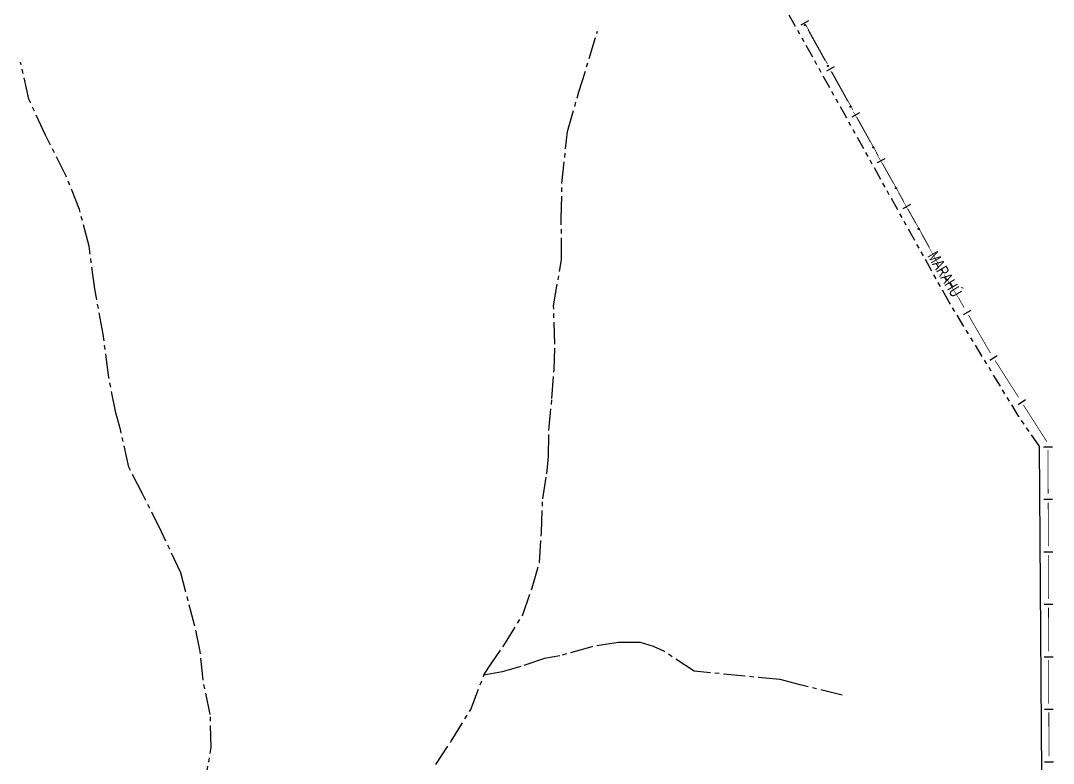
# Model space of a CAD drawing. Extents: x 209066 to 212010, y 4879784 to 4881672.
# Drawn here: x 211653.7 to 212008, y 4881049 to 4881303.7 of the extents above; entities that cross this region are included whole.
import ezdxf

# ---------------------------------------------------------------- set-up
doc = ezdxf.new("R2010")
doc.units = 0
doc.header["$LTSCALE"] = 1.5
doc.header["$MEASUREMENT"] = 0
doc.linetypes.add('TRACO_13', pattern=[8, 5, -1, 1, -1])
doc.linetypes.add('TRACO_25', pattern=[8, 3, -1, 1, -1, 1, -1])
for name, color, linetype in [('HD-CURSO-INTER', 170, 'CONTINUOUS'), ('LM-LIM-SETORES-BAIRROS', 250, 'CONTINUOUS'), ('SV-EIXO-ROD-ESTR', 7, 'CONTINUOUS'), ('SV-EST-M-N-PAV', 20, 'CONTINUOUS'), ('SV-EST-MUNIC-PAV', 20, 'CONTINUOUS'), ('SV-TXT-EST-M-N-PAV', 7, 'CONTINUOUS')]:
    doc.layers.add(name, color=color, linetype=linetype)
doc.styles.add('ARIAL', font='ARIAL.SHX')

msp = doc.modelspace()

# ---------------------------------------------------------------- linework, layer by layer
at = {"layer": 'HD-CURSO-INTER', "linetype": 'TRACO_13'}
for points in [[(211796.200311, 4881048.600689, 6.674119), (211801.406512, 4881056.542429, 6.674119), (211808.14, 4881067.47, 6.67), (211812.67, 4881079.22, 6.67), (211814.06, 4881081.59, 6.67), (211819.44, 4881089.36, 6.67), (211825.975923, 4881099.936439, 6.823617), (211829.171138, 4881109.1962, 6.823617), (211831.66087, 4881117.913311, 6.823617), (211832.417121, 4881128.195518, 6.823617), (211832.81088, 4881139.679987, 7.396693), (211834.22, 4881148.26, 7.57), (211834.76, 4881154.27, 7.8), (211834.95, 4881163.14, 7.84), (211835.97, 4881174.16, 7.99), (211836.74, 4881183.9, 8.12), (211836.96, 4881192.74, 8.52), (211836.55, 4881205.88, 8.67), (211839.26, 4881221.71, 9.64), (211839.18, 4881235.95, 9.86), (211839.4, 4881247.81, 9.96), (211841.29, 4881265.62, 11.03), (211845.23, 4881279.24, 11.93), (211851.64, 4881300.03, 12.75)], [(211716.682143, 4881040.574758, 5.627633), (211719.125122, 4881054.43706, 5.85188), (211718.792281, 4881065.753699, 6.076127), (211716.28997, 4881077.565726, 6.250541), (211715.315774, 4881087.290169, 6.375123), (211713.481745, 4881096.048881, 6.400039), (211708.671768, 4881114.326526, 7.122613), (211702.09, 4881128.38, 7.6), (211695.58, 4881141.42, 7.82), (211690.9, 4881150.54, 8.14), (211688.05, 4881163.05, 7.97), (211686.42, 4881169.16, 8.12), (211683.85, 4881182.02, 9.21), (211682.05, 4881196.15, 9.93), (211679.13, 4881211.69, 10.73), (211677.19, 4881226.39, 11.75), (211673.94, 4881238.91, 11.98), (211669.39, 4881250.34, 12.08), (211662.21, 4881264.45, 13.38), (211656.54, 4881276.79, 13.7), (211653.74, 4881289.43, 13.73)], [(211935.52, 4881072.36, 11.38), (211921.11, 4881075.89, 10.96), (211914.24, 4881077.75, 10.51), (211902.31, 4881078.86, 10.11), (211884.72, 4881080.62, 9.51), (211874.31251, 4881087.433673, 8.393347), (211870.83, 4881089.04, 8.39), (211866.39, 4881090.41, 8.17), (211858.8, 4881090.41, 8.07), (211849.61, 4881088.97, 7.67), (211838.68, 4881085.83, 7.12), (211833.44, 4881084.93, 6.6), (211825.32, 4881082.21, 6.6), (211818.85, 4881080.35, 6.57), (211812.67, 4881079.22, 6.67)]]:
    msp.add_polyline3d(points, dxfattribs=at)
at = {"layer": 'LM-LIM-SETORES-BAIRROS'}
for points in [[(211924.016919, 4881303.581236), (211921.393157, 4881302.126631)], [(211932.760127, 4881287.853445), (211930.141555, 4881286.389519)], [(211941.477986, 4881272.096488), (211938.851753, 4881270.646349)], [(211950.178822, 4881256.339095), (211947.552589, 4881254.888955)], [(211958.957558, 4881240.634202), (211956.339149, 4881239.169984)], [(211979.687809, 4881204.27508), (211977.090057, 4881202.774519)], [(211988.718333, 4881188.781602), (211986.188494, 4881187.169177)], [(211998.392882, 4881173.602567), (211995.863043, 4881171.990142)], [(212007.635934, 4881157.426448), (212004.635948, 4881157.417246)], [(212007.691148, 4881139.426533), (212004.691162, 4881139.417331)], [(212007.746363, 4881121.426618), (212004.746377, 4881121.417415)], [(212007.801577, 4881103.426702), (212004.801591, 4881103.4175)], [(212007.856792, 4881085.426787), (212004.856806, 4881085.417585)], [(212007.912006, 4881067.426872), (212004.91202, 4881067.417669)], [(212007.967221, 4881049.426957), (212004.967235, 4881049.417754)]]:
    msp.add_lwpolyline(points, dxfattribs=at)
at = {"layer": 'LM-LIM-SETORES-BAIRROS', "const_width": 0.25}
for points in [[(211928.596092, 4881292.227864), (211923.189906, 4881301.979346)], [(211929.010964, 4881291.485769), (211928.596092, 4881292.227864)], [(211930.474891, 4881288.867197), (211929.010964, 4881291.485769)], [(211932.851639, 4881284.615831), (211931.938817, 4881286.248625)], [(211932.914173, 4881284.50258), (211932.851639, 4881284.615831)], [(211939.19811, 4881273.12224), (211932.914173, 4881284.50258)], [(211947.898946, 4881257.364846), (211940.648249, 4881270.496008)], [(211956.672209, 4881241.647699), (211949.351121, 4881254.739745)], [(211965.457514, 4881225.937243), (211958.136426, 4881239.02929)], [(211975.887998, 4881207.854387), (211975.586912, 4881208.375623)], [(211977.388559, 4881205.256635), (211975.887998, 4881207.854387)], [(211986.391923, 4881189.67012), (211978.88912, 4881202.658882)], [(211996.053013, 4881174.482914), (211987.990888, 4881187.132109)], [(212005.727562, 4881159.303879), (211997.665438, 4881171.953075)], [(212006.18502, 4881141.421922), (212006.139008, 4881156.421852)], [(212006.240235, 4881123.422007), (212006.194223, 4881138.421937)], [(212006.295449, 4881105.422092), (212006.249437, 4881120.422021)], [(212006.350664, 4881087.422177), (212006.304652, 4881102.422106)], [(212006.405878, 4881069.422261), (212006.359866, 4881084.422191)], [(212006.461093, 4881051.422346), (212006.415081, 4881066.422275)]]:
    msp.add_lwpolyline(points, dxfattribs=at)
at = {"layer": 'SV-EIXO-ROD-ESTR'}
for points in [[(211922.84313, 4881302.322849), (211922.890396, 4881302.310279), (211922.928448, 4881302.28981), (211922.955271, 4881302.263604), (211922.972936, 4881302.234266), (211922.987628, 4881302.202215), (211922.995311, 4881302.166634), (211922.99509, 4881302.125254), (211922.982814, 4881302.077752), (211922.959284, 4881302.040149), (211922.934998, 4881302.012477), (211922.905466, 4881301.992296), (211922.874092, 4881301.978545), (211922.836868, 4881301.971787), (211922.794936, 4881301.97242), (211922.747469, 4881301.98592), (211922.710302, 4881302.006243), (211922.685022, 4881302.032272), (211922.664921, 4881302.06209), (211922.650315, 4881302.094991), (211922.642974, 4881302.129961), (211922.643687, 4881302.17218), (211922.657633, 4881302.218853), (211922.677479, 4881302.256154), (211922.703147, 4881302.281793), (211922.732948, 4881302.300921), (211922.764915, 4881302.316047), (211922.800361, 4881302.32526), (211922.84313, 4881302.322849)], [(211930.64615, 4881288.354179), (211930.693374, 4881288.341455), (211930.731359, 4881288.320862), (211930.758097, 4881288.294568), (211930.775666, 4881288.265172), (211930.790252, 4881288.233074), (211930.797819, 4881288.197468), (211930.797463, 4881288.156089), (211930.785031, 4881288.108627), (211930.761379, 4881288.071101), (211930.737003, 4881288.043509), (211930.707405, 4881288.023424), (211930.675986, 4881288.009776), (211930.63874, 4881288.00314), (211930.59681, 4881288.00391), (211930.549388, 4881288.017566), (211930.512287, 4881288.03801), (211930.487093, 4881288.064121), (211930.467089, 4881288.094005), (211930.45259, 4881288.126953), (211930.445364, 4881288.161947), (211930.446216, 4881288.204163), (211930.460314, 4881288.25079), (211930.480282, 4881288.288027), (211930.506033, 4881288.313581), (211930.535897, 4881288.332612), (211930.567913, 4881288.347634), (211930.603389, 4881288.35673), (211930.64615, 4881288.354179)], [(211938.429477, 4881274.374915), (211938.476701, 4881274.362191), (211938.514686, 4881274.341598), (211938.541424, 4881274.315304), (211938.558992, 4881274.285908), (211938.573579, 4881274.25381), (211938.581145, 4881274.218204), (211938.58079, 4881274.176824), (211938.568358, 4881274.129363), (211938.544705, 4881274.091837), (211938.520329, 4881274.064245), (211938.490731, 4881274.04416), (211938.459312, 4881274.030512), (211938.422067, 4881274.023876), (211938.380137, 4881274.024646), (211938.332714, 4881274.038301), (211938.295614, 4881274.058745), (211938.270419, 4881274.084857), (211938.250416, 4881274.114741), (211938.235917, 4881274.147689), (211938.228691, 4881274.182683), (211938.229542, 4881274.224899), (211938.243641, 4881274.271526), (211938.263609, 4881274.308763), (211938.28936, 4881274.334317), (211938.319224, 4881274.353348), (211938.35124, 4881274.36837), (211938.386715, 4881274.377466), (211938.429477, 4881274.374915)], [(211946.212812, 4881260.395777), (211946.260049, 4881260.383098), (211946.298053, 4881260.362542), (211946.324816, 4881260.336273), (211946.342413, 4881260.306894), (211946.357031, 4881260.27481), (211946.364632, 4881260.239211), (211946.364316, 4881260.197832), (211946.351929, 4881260.150358), (211946.328313, 4881260.11281), (211946.303963, 4881260.085194), (211946.274385, 4881260.065081), (211946.242979, 4881260.051403), (211946.20574, 4881260.044731), (211946.163809, 4881260.04546), (211946.116373, 4881260.05907), (211946.079253, 4881260.079479), (211946.054034, 4881260.105566), (211946.034002, 4881260.135431), (211946.019471, 4881260.168365), (211946.012211, 4881260.203352), (211946.013022, 4881260.245569), (211946.027076, 4881260.29221), (211946.047008, 4881260.329465), (211946.072735, 4881260.355044), (211946.10258, 4881260.374104), (211946.134582, 4881260.389156), (211946.170049, 4881260.398286), (211946.212812, 4881260.395777)], [(211954.009565, 4881246.423996), (211954.056801, 4881246.411317), (211954.094806, 4881246.390761), (211954.121569, 4881246.364493), (211954.139166, 4881246.335114), (211954.153783, 4881246.30303), (211954.161384, 4881246.267431), (211954.161068, 4881246.226051), (211954.148682, 4881246.178578), (211954.125065, 4881246.141029), (211954.100716, 4881246.113413), (211954.071137, 4881246.0933), (211954.039731, 4881246.079622), (211954.002492, 4881246.07295), (211953.960561, 4881246.07368), (211953.913126, 4881246.08729), (211953.876005, 4881246.107698), (211953.850786, 4881246.133786), (211953.830754, 4881246.16365), (211953.816223, 4881246.196584), (211953.808964, 4881246.231572), (211953.809775, 4881246.273788), (211953.823828, 4881246.320429), (211953.84376, 4881246.357685), (211953.869487, 4881246.383264), (211953.899333, 4881246.402323), (211953.931334, 4881246.417376), (211953.966801, 4881246.426506), (211954.009565, 4881246.423996)], [(211961.806317, 4881232.452216), (211961.853554, 4881232.439537), (211961.891558, 4881232.418981), (211961.918321, 4881232.392712), (211961.935918, 4881232.363333), (211961.950536, 4881232.331249), (211961.958137, 4881232.29565), (211961.957821, 4881232.254271), (211961.945434, 4881232.206797), (211961.921818, 4881232.169249), (211961.897468, 4881232.141633), (211961.86789, 4881232.12152), (211961.836484, 4881232.107842), (211961.799245, 4881232.10117), (211961.757314, 4881232.101899), (211961.709878, 4881232.115509), (211961.672758, 4881232.135918), (211961.647539, 4881232.162005), (211961.627507, 4881232.19187), (211961.612976, 4881232.224804), (211961.605716, 4881232.259791), (211961.606527, 4881232.302008), (211961.620581, 4881232.348649), (211961.640513, 4881232.385904), (211961.66624, 4881232.411483), (211961.696085, 4881232.430543), (211961.728087, 4881232.445595), (211961.763554, 4881232.454725), (211961.806317, 4881232.452216)], [(211969.60307, 4881218.480435), (211969.650306, 4881218.467756), (211969.688311, 4881218.4472), (211969.715074, 4881218.420932), (211969.732671, 4881218.391553), (211969.747288, 4881218.359469), (211969.754889, 4881218.32387), (211969.754573, 4881218.28249), (211969.742187, 4881218.235017), (211969.71857, 4881218.197468), (211969.694221, 4881218.169852), (211969.664642, 4881218.149739), (211969.633236, 4881218.136061), (211969.595997, 4881218.129389), (211969.554066, 4881218.130119), (211969.506631, 4881218.143729), (211969.46951, 4881218.164137), (211969.444291, 4881218.190225), (211969.424259, 4881218.220089), (211969.409728, 4881218.253023), (211969.402469, 4881218.288011), (211969.40328, 4881218.330227), (211969.417333, 4881218.376868), (211969.437265, 4881218.414124), (211969.462992, 4881218.439703), (211969.492838, 4881218.458762), (211969.524839, 4881218.473815), (211969.560306, 4881218.482945), (211969.60307, 4881218.480435)]]:
    msp.add_lwpolyline(points, close=True, dxfattribs=at)
for points in [[(211922.642974, 4881302.129961), (211922.747469, 4881301.98592)], [(211922.643687, 4881302.17218), (211922.794936, 4881301.97242)], [(211922.6481, 4881302.147432), (211922.767002, 4881301.985709)], [(211922.649322, 4881302.109002), (211922.725319, 4881302.001438)], [(211922.650315, 4881302.094991), (211922.710302, 4881302.006243)], [(211922.653873, 4881302.192916), (211922.813966, 4881301.974508)], [(211922.657633, 4881302.218853), (211922.836868, 4881301.971787)], [(211922.667745, 4881302.235121), (211922.852251, 4881301.978778)], [(211922.677479, 4881302.256154), (211922.874092, 4881301.978545)], [(211922.691341, 4881302.26557), (211922.887865, 4881301.987807)], [(211922.703147, 4881302.281793), (211922.905466, 4881301.992296)], [(211922.718942, 4881302.28888), (211922.917093, 4881302.002641)], [(211922.732948, 4881302.300921), (211922.934998, 4881302.012477)], [(211922.75174, 4881302.305717), (211922.946262, 4881302.031524)], [(211922.764915, 4881302.316047), (211922.959284, 4881302.040149)], [(211922.784829, 4881302.316459), (211922.96919, 4881302.063164)], [(211922.800361, 4881302.32526), (211922.982814, 4881302.077752)], [(211922.820589, 4881302.322441), (211922.985587, 4881302.103656)], [(211922.84313, 4881302.322849), (211922.99509, 4881302.125254)], [(211922.868598, 4881302.314956), (211922.991214, 4881302.152188)], [(211922.890396, 4881302.310279), (211922.995311, 4881302.166634)], [(211922.912138, 4881302.298704), (211922.986277, 4881302.191662)], [(211922.928448, 4881302.28981), (211922.987628, 4881302.202215)], [(211930.445364, 4881288.161947), (211930.549388, 4881288.017566)], [(211930.446216, 4881288.204163), (211930.59681, 4881288.00391)], [(211930.450548, 4881288.179401), (211930.568919, 4881288.01729)], [(211930.451644, 4881288.140967), (211930.527289, 4881288.033155)], [(211930.45259, 4881288.126953), (211930.512287, 4881288.03801)], [(211930.456469, 4881288.224866), (211930.615847, 4881288.005936)], [(211930.460314, 4881288.25079), (211930.63874, 4881288.00314)], [(211930.470479, 4881288.267025), (211930.654146, 4881288.01008)], [(211930.480282, 4881288.288027), (211930.675986, 4881288.009776)], [(211930.494174, 4881288.297397), (211930.689789, 4881288.018993)], [(211930.506033, 4881288.313581), (211930.707405, 4881288.023424)], [(211930.521852, 4881288.320617), (211930.719065, 4881288.033732)], [(211930.535897, 4881288.332612), (211930.737003, 4881288.043509)], [(211930.554705, 4881288.337347), (211930.748329, 4881288.062519)], [(211930.567913, 4881288.347634), (211930.761379, 4881288.071101)], [(211930.587829, 4881288.34798), (211930.77136, 4881288.094083)], [(211930.603389, 4881288.35673), (211930.785031, 4881288.108627)], [(211930.623607, 4881288.353845), (211930.787889, 4881288.134522)], [(211930.64615, 4881288.354179), (211930.797463, 4881288.156089)], [(211930.671592, 4881288.346203), (211930.793675, 4881288.183035)], [(211930.693374, 4881288.341455), (211930.797819, 4881288.197468)], [(211930.715078, 4881288.329809), (211930.788867, 4881288.222525)], [(211930.731359, 4881288.320862), (211930.790252, 4881288.233074)], [(211938.228691, 4881274.182683), (211938.332714, 4881274.038301)], [(211938.229542, 4881274.224899), (211938.380137, 4881274.024646)], [(211938.233874, 4881274.200137), (211938.352246, 4881274.038026)], [(211938.23497, 4881274.161703), (211938.310616, 4881274.053891)], [(211938.235917, 4881274.147689), (211938.295614, 4881274.058745)], [(211938.239796, 4881274.245602), (211938.399174, 4881274.026672)], [(211938.243641, 4881274.271526), (211938.422067, 4881274.023876)], [(211938.253805, 4881274.287761), (211938.437472, 4881274.030816)], [(211938.263609, 4881274.308763), (211938.459312, 4881274.030512)], [(211938.277501, 4881274.318133), (211938.473116, 4881274.039729)], [(211938.28936, 4881274.334317), (211938.490731, 4881274.04416)], [(211938.305179, 4881274.341353), (211938.502392, 4881274.054467)], [(211938.319224, 4881274.353348), (211938.520329, 4881274.064245)], [(211938.338031, 4881274.358083), (211938.531655, 4881274.083255)], [(211938.35124, 4881274.36837), (211938.544705, 4881274.091837)], [(211938.371155, 4881274.368716), (211938.554687, 4881274.114819)], [(211938.386715, 4881274.377466), (211938.568358, 4881274.129363)], [(211938.406934, 4881274.374581), (211938.571216, 4881274.155258)], [(211938.429477, 4881274.374915), (211938.58079, 4881274.176824)], [(211938.454918, 4881274.366939), (211938.577002, 4881274.203771)], [(211938.476701, 4881274.362191), (211938.581145, 4881274.218204)], [(211938.498405, 4881274.350545), (211938.572194, 4881274.243261)], [(211938.514686, 4881274.341598), (211938.573579, 4881274.25381)], [(211946.012211, 4881260.203352), (211946.116373, 4881260.05907)], [(211946.013022, 4881260.245569), (211946.163809, 4881260.04546)], [(211946.017378, 4881260.220811), (211946.135905, 4881260.058814)], [(211946.018511, 4881260.182378), (211946.09426, 4881260.074639)], [(211946.019471, 4881260.168365), (211946.079253, 4881260.079479)], [(211946.023256, 4881260.266282), (211946.182844, 4881260.047504)], [(211946.027076, 4881260.29221), (211946.20574, 4881260.044731)], [(211946.037225, 4881260.308454), (211946.221138, 4881260.051686)], [(211946.047008, 4881260.329465), (211946.242979, 4881260.051403)], [(211946.060891, 4881260.338849), (211946.256773, 4881260.060633)], [(211946.072735, 4881260.355044), (211946.274385, 4881260.065081)], [(211946.088546, 4881260.362095), (211946.286035, 4881260.0754)], [(211946.10258, 4881260.374104), (211946.303963, 4881260.085194)], [(211946.121383, 4881260.378857), (211946.315271, 4881260.104215)], [(211946.134582, 4881260.389156), (211946.328313, 4881260.11281)], [(211946.154497, 4881260.389522), (211946.338272, 4881260.135802)], [(211946.170049, 4881260.398286), (211946.351929, 4881260.150358)], [(211946.19027, 4881260.395421), (211946.354762, 4881260.176256)], [(211946.212812, 4881260.395777), (211946.364316, 4881260.197832)], [(211946.238262, 4881260.387825), (211946.360502, 4881260.224774)], [(211946.260049, 4881260.383098), (211946.364632, 4881260.239211)], [(211946.281764, 4881260.371473), (211946.355656, 4881260.26426)], [(211946.298053, 4881260.362542), (211946.357031, 4881260.27481)], [(211953.808964, 4881246.231572), (211953.913126, 4881246.08729)], [(211953.809775, 4881246.273788), (211953.960561, 4881246.07368)], [(211953.81413, 4881246.249031), (211953.932658, 4881246.087033)], [(211953.815263, 4881246.210598), (211953.891012, 4881246.102858)], [(211953.816223, 4881246.196584), (211953.876005, 4881246.107698)], [(211953.820008, 4881246.294501), (211953.979596, 4881246.075724)], [(211953.823828, 4881246.320429), (211954.002492, 4881246.07295)], [(211953.833977, 4881246.336674), (211954.017891, 4881246.079905)], [(211953.84376, 4881246.357685), (211954.039731, 4881246.079622)], [(211953.857643, 4881246.367069), (211954.053526, 4881246.088852)], [(211953.869487, 4881246.383264), (211954.071137, 4881246.0933)], [(211953.885299, 4881246.390315), (211954.082788, 4881246.103619)], [(211953.899333, 4881246.402323), (211954.100716, 4881246.113413)], [(211953.918136, 4881246.407076), (211954.112023, 4881246.132434)], [(211953.931334, 4881246.417376), (211954.125065, 4881246.141029)], [(211953.951249, 4881246.417742), (211954.135025, 4881246.164021)], [(211953.966801, 4881246.426506), (211954.148682, 4881246.178578)], [(211953.987022, 4881246.423641), (211954.151515, 4881246.204475)], [(211954.009565, 4881246.423996), (211954.161068, 4881246.226051)], [(211954.035014, 4881246.416045), (211954.157254, 4881246.252994)], [(211954.056801, 4881246.411317), (211954.161384, 4881246.267431)], [(211954.078516, 4881246.399693), (211954.152408, 4881246.29248)], [(211954.094806, 4881246.390761), (211954.153783, 4881246.30303)], [(211961.605716, 4881232.259791), (211961.709878, 4881232.115509)], [(211961.606527, 4881232.302008), (211961.757314, 4881232.101899)], [(211961.610883, 4881232.27725), (211961.72941, 4881232.115253)], [(211961.612016, 4881232.238817), (211961.687765, 4881232.131078)], [(211961.612976, 4881232.224804), (211961.672758, 4881232.135918)], [(211961.616761, 4881232.322721), (211961.776349, 4881232.103943)], [(211961.620581, 4881232.348649), (211961.799245, 4881232.10117)], [(211961.63073, 4881232.364893), (211961.814643, 4881232.108125)], [(211961.640513, 4881232.385904), (211961.836484, 4881232.107842)], [(211961.654396, 4881232.395288), (211961.850278, 4881232.117072)], [(211961.66624, 4881232.411483), (211961.86789, 4881232.12152)], [(211961.682051, 4881232.418534), (211961.87954, 4881232.131839)], [(211961.696085, 4881232.430543), (211961.897468, 4881232.141633)], [(211961.714888, 4881232.435296), (211961.908776, 4881232.160654)], [(211961.728087, 4881232.445595), (211961.921818, 4881232.169249)], [(211961.748002, 4881232.445961), (211961.931777, 4881232.192241)], [(211961.763554, 4881232.454725), (211961.945434, 4881232.206797)], [(211961.783775, 4881232.45186), (211961.948267, 4881232.232695)], [(211961.806317, 4881232.452216), (211961.957821, 4881232.254271)], [(211961.831767, 4881232.444264), (211961.954007, 4881232.281213)], [(211961.853554, 4881232.439537), (211961.958137, 4881232.29565)], [(211961.875269, 4881232.427912), (211961.949161, 4881232.320699)], [(211961.891558, 4881232.418981), (211961.950536, 4881232.331249)], [(211969.402469, 4881218.288011), (211969.506631, 4881218.143729)], [(211969.40328, 4881218.330227), (211969.554066, 4881218.130119)], [(211969.407635, 4881218.30547), (211969.526163, 4881218.143472)], [(211969.408768, 4881218.267037), (211969.484517, 4881218.159297)], [(211969.409728, 4881218.253023), (211969.46951, 4881218.164137)], [(211969.413513, 4881218.35094), (211969.573101, 4881218.132163)], [(211969.417333, 4881218.376868), (211969.595997, 4881218.129389)], [(211969.427482, 4881218.393113), (211969.611396, 4881218.136344)], [(211969.437265, 4881218.414124), (211969.633236, 4881218.136061)], [(211969.451148, 4881218.423508), (211969.647031, 4881218.145291)], [(211969.462992, 4881218.439703), (211969.664642, 4881218.149739)], [(211969.478804, 4881218.446754), (211969.676293, 4881218.160058)], [(211969.492838, 4881218.458762), (211969.694221, 4881218.169852)], [(211969.511641, 4881218.463515), (211969.705528, 4881218.188873)], [(211969.524839, 4881218.473815), (211969.71857, 4881218.197468)], [(211969.544754, 4881218.47418), (211969.72853, 4881218.22046)], [(211969.560306, 4881218.482945), (211969.742187, 4881218.235017)], [(211969.580527, 4881218.48008), (211969.74502, 4881218.260914)], [(211969.60307, 4881218.480435), (211969.754573, 4881218.28249)], [(211969.628519, 4881218.472484), (211969.750759, 4881218.309433)], [(211969.650306, 4881218.467756), (211969.754889, 4881218.32387)], [(211969.672021, 4881218.456132), (211969.745913, 4881218.348919)], [(211969.688311, 4881218.4472), (211969.747288, 4881218.359469)]]:
    msp.add_lwpolyline(points, dxfattribs=at)
at = {"layer": 'SV-EIXO-ROD-ESTR', "const_width": 0.18}
for points in [[(211923.796058, 4881300.399463), (211925.753309, 4881296.91103)], [(211925.753309, 4881296.91103), (211926.092453, 4881296.306569)], [(211926.092453, 4881296.306569), (211929.646951, 4881289.922504)], [(211931.592783, 4881286.427688), (211937.430278, 4881275.943239)], [(211939.376109, 4881272.448423), (211945.213604, 4881261.963975)], [(211947.161295, 4881258.470195), (211953.00886, 4881247.99136)], [(211954.958048, 4881244.498415), (211960.805612, 4881234.01958)], [(211962.7548, 4881230.526634), (211968.602365, 4881220.047799)], [(211970.551553, 4881216.554854), (211970.739239, 4881216.21852)], [(211970.739239, 4881216.21852), (211975.762868, 4881208.020451)], [(211975.762868, 4881208.020451), (211976.272106, 4881207.189424)]]:
    msp.add_lwpolyline(points, dxfattribs=at)
at = {"layer": 'SV-EST-M-N-PAV', "linetype": 'TRACO_25'}
msp.add_polyline3d([(212003.060208, 4881157.907651, 14.099191), (211996.041648, 4881168.066093, 14.099191), (211972.134688, 4881207.318978, 14.099191), (211907.742638, 4881322.896027, 13.999525), (211885.850701, 4881362.854257, 13.999525)], dxfattribs=at)
at = {"layer": 'SV-EST-MUNIC-PAV', "linetype": 'Continuous'}
msp.add_polyline3d([(212003.060208, 4881157.907651, 14.099191), (212004.094697, 4881013.159614, 12.878289), (212005.351066, 4880854.334851, 10.959731), (212005.663307, 4880797.157431, 10.21224)], dxfattribs=at)

# ---------------------------------------------------------------- texts
at = {"layer": 'SV-TXT-EST-M-N-PAV', "style": 'ARIAL', "width": 0.7}
msp.add_text('MARAHÚ', height=4, rotation=301, dxfattribs=at).set_placement((211964.636625, 4881222.97803))

doc.saveas('drawing.dxf')
